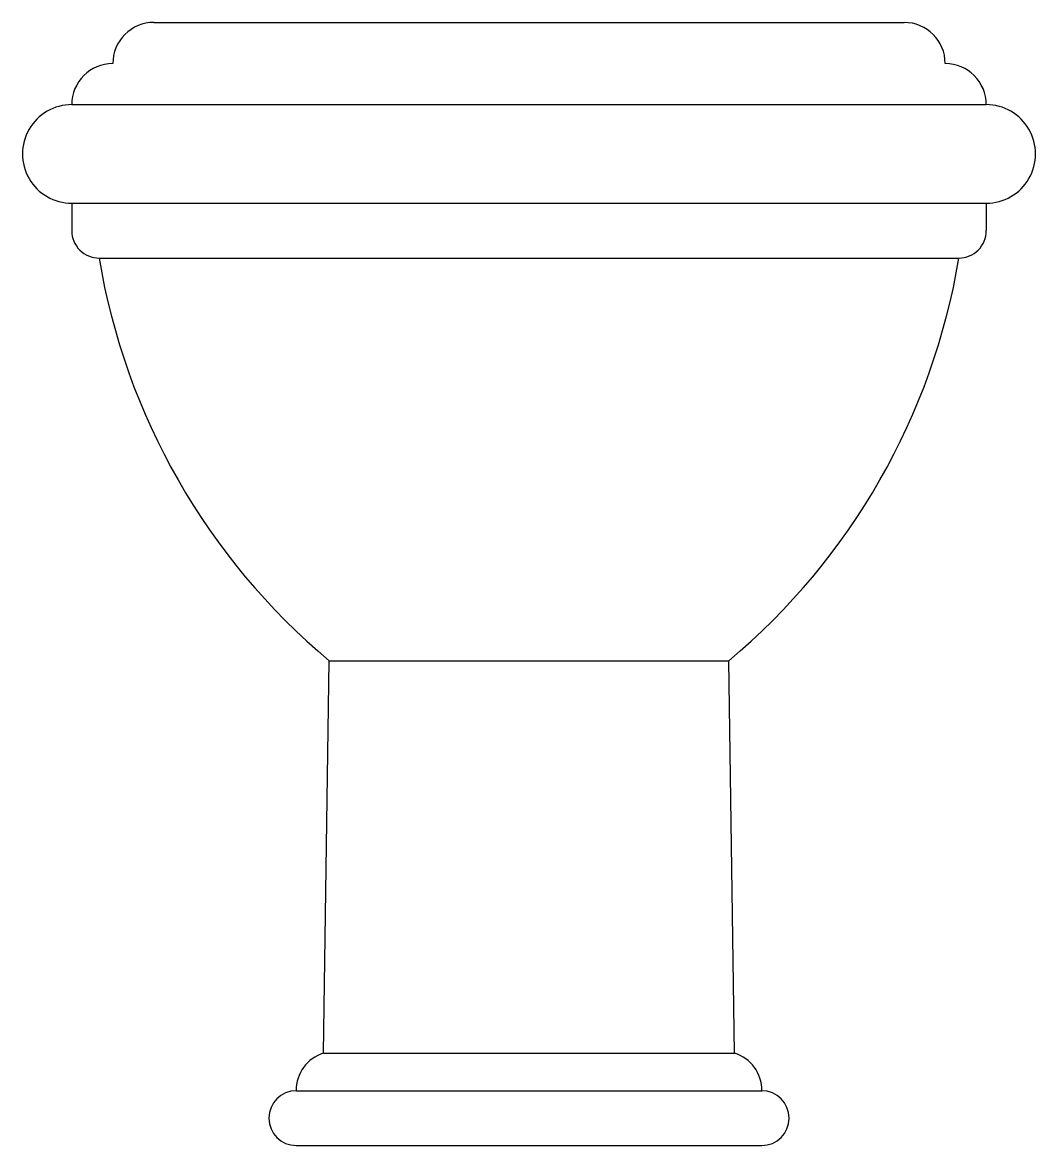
# Model space of a CAD drawing. Extents: x -866.503 to -866.133, y 510.221 to 510.631.
import ezdxf

# ---------------------------------------------------------------- set-up
doc = ezdxf.new("R2010")
doc.units = 0
doc.header["$LTSCALE"] = 50
doc.header["$MEASUREMENT"] = 0
doc.layers.add('A-PECAS', color=2, linetype='CONTINUOUS')

msp = doc.modelspace()

# ---------------------------------------------------------------- linework, layer by layer
at = {"layer": 'A-PECAS'}
for p, q in [((-866.454841728535, 510.6311863183413), (-866.180841728535, 510.6311863183413)), ((-866.145841728535, 510.6011863183413), (-866.145841728535, 510.6011863183413)), ((-866.484841728535, 510.5651863183413), (-866.484841728535, 510.5551863183413)), ((-866.1508417285349, 510.5651863183413), (-866.1508417285349, 510.5551863183413)), ((-866.392841728535, 510.2548663007228), (-866.390841728535, 510.3981863183413)), ((-866.2428417285349, 510.2548663007228), (-866.244841728535, 510.3981863183413)), ((-866.402841728535, 510.2211863183413), (-866.2328417285349, 510.2211863183413)), ((-866.402841728535, 510.2211863183413), (-866.2328417285349, 510.2211863183413))]:
    msp.add_line(p, q, dxfattribs=at)
at = {"layer": 'A-PECAS', "color": 1}
for p, q in [((-866.484841728535, 510.6011863183413), (-866.1508417285349, 510.6011863183413)), ((-866.484841728535, 510.5651863183413), (-866.1508417285349, 510.5651863183413)), ((-866.474841728535, 510.5451863183413), (-866.1608417285349, 510.5451863183413)), ((-866.390841728535, 510.3981863183413), (-866.244841728535, 510.3981863183413)), ((-866.392841728535, 510.2548663007228), (-866.2428417285349, 510.2548663007228)), ((-866.402841728535, 510.2411863183412), (-866.2328417285349, 510.2411863183412))]:
    msp.add_line(p, q, dxfattribs=at)
at = {"layer": 'A-PECAS'}
for centre, radius, start, end in [((-866.454841728535, 510.6161863183412), 0.015, 90, 180.0000000000011), ((-866.180841728535, 510.6161863183412), 0.015, 0, 90), ((-866.469841728535, 510.6011863183413), 0.015, 90, 180), ((-866.1658417285349, 510.6011863183413), 0.015, 0, 90), ((-866.484841728535, 510.5831863183413), 0.018, 89.99999999999821, 270.0000000000018), ((-866.1508417285349, 510.5831863183413), 0.018, 269.9999999999982, 90.00000000000179), ((-866.474841728535, 510.5551863183413), 0.01, 179.9999999999992, 270.0000000000032), ((-866.1608417285349, 510.5551863183413), 0.01, 269.9999999999968, 8.142219984546603e-13), ((-866.2344023958901, 510.5850802227098), 0.2437264784312167, 189.4207413353715, 230.0690212585135), ((-866.4012810611798, 510.5850802227098), 0.2437264784312167, 309.9309787414865, 350.5792586646285), ((-866.388963270672, 510.2415362003964), 0.0138828675031077, 106.2226129714441, 181.4441460199701), ((-866.246720186398, 510.2415362003964), 0.0138828675031077, 358.5558539800299, 73.7773870285559), ((-866.402841728535, 510.2311863183413), 0.01, 90, 180), ((-866.2328417285349, 510.2311863183413), 0.01, 0, 90), ((-866.402841728535, 510.2311863183413), 0.01, 180, 270), ((-866.2328417285349, 510.2311863183413), 0.01, 270, 0)]:
    msp.add_arc(centre, radius, start, end, dxfattribs=at)

doc.saveas('drawing.dxf')
